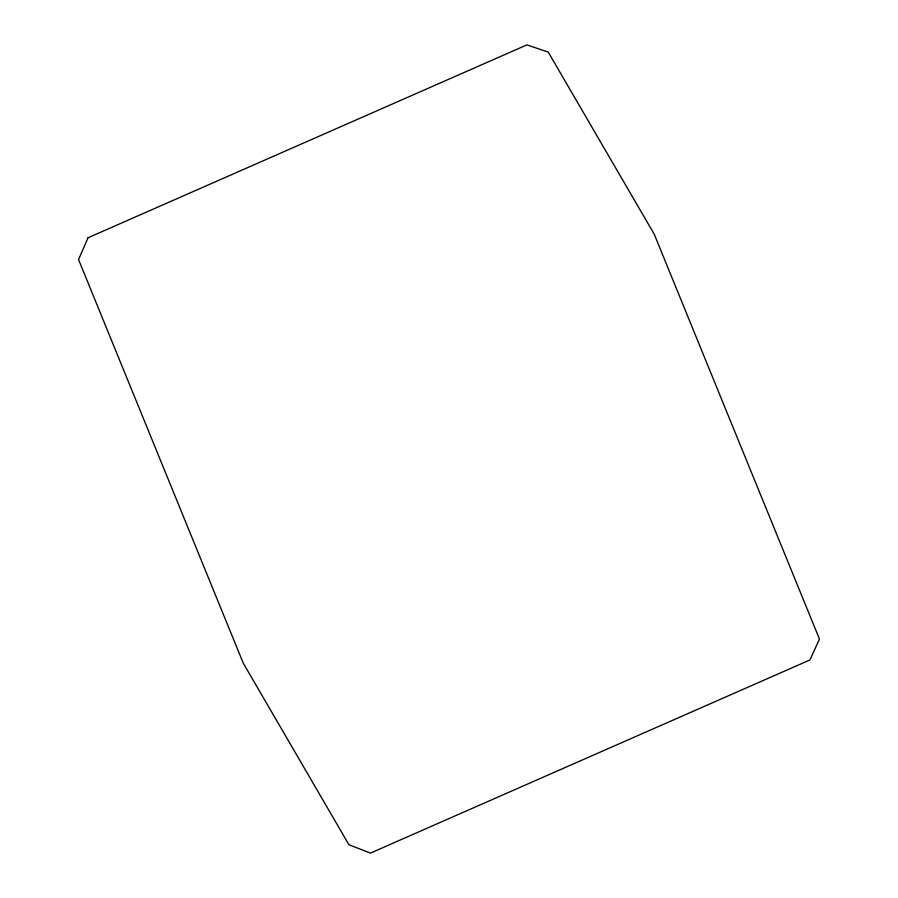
<?xml version="1.0" encoding="UTF-8"?>
<svg xmlns="http://www.w3.org/2000/svg" width="898" height="898" viewBox="0 0 898 898"><rect width="100%" height="100%" fill="white"/><g stroke="black" fill="none" stroke-linecap="round" stroke-linejoin="round"><path stroke-width="1.35" d="M88.038 237.768L78.553 259.567L243.257 663.162L348.94 844.76L370.459 853.1L809.94 659.951L819.447 639.05L654.238 234.221L548.229 52.073L526.89 44.9L88.038 237.768"/></g></svg>
